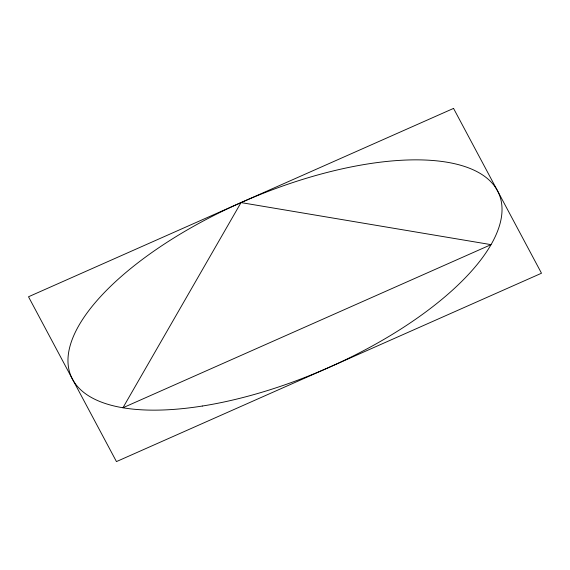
<?xml version="1.0" encoding="UTF-8"?>
<svg xmlns="http://www.w3.org/2000/svg" width="570" height="570" viewBox="0 0 570 570"><rect width="100%" height="100%" fill="white"/><g stroke="black" fill="none" stroke-linecap="round" stroke-linejoin="round"><path stroke-width="0.85" d="M241.024 202.592L122.935 407.771L491.041 244.644L241.024 202.592M453.549 108.407L28.5 296.77L116.451 461.593L541.5 273.23L453.549 108.407M202.293 406.04A232.574 93.11 -23.1 0 0 500.118 196.935A232.574 93.11 -23.1 0 0 152.582 252.026A232.574 93.11 -23.1 0 0 202.293 406.04"/></g></svg>
